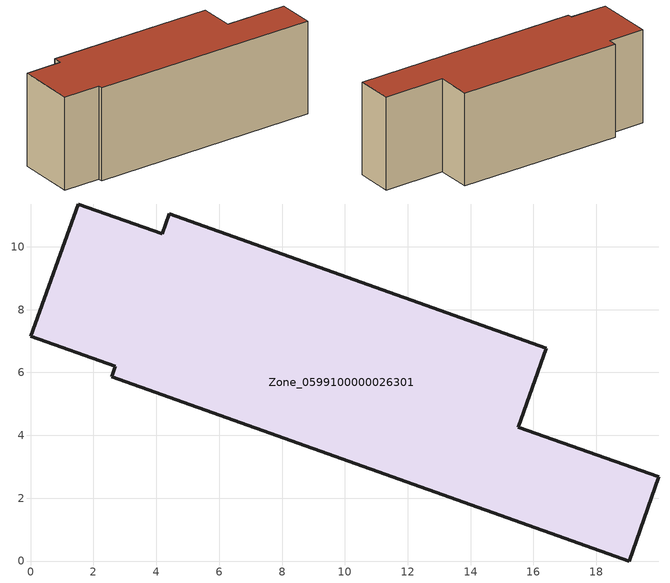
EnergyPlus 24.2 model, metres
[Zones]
Zone_0599100000026301
 floor ground (C_G): 19.05,0 2.58,5.86 2.7,6.19 0,7.15 1.52,11.36 4.19,10.42 4.42,11.05 16.41,6.77 15.52,4.26 19.99,2.68 z0.57
 wall outside (C_F): 2.58,5.86 19.05,0 19.99,2.68 15.52,4.26 16.41,6.77 4.42,11.05 4.19,10.42 1.52,11.36 0,7.15 2.7,6.19 2.58,5.86 z0.57:7.73
 roof outside (C_R): 1.52,11.36 0,7.15 2.7,6.19 2.58,5.86 19.05,0 19.99,2.68 15.52,4.26 16.41,6.77 4.42,11.05 4.19,10.42 z7.73
[BUILDING]
Pand.0599100000026301: North Axis=0; Terrain=City; Loads Convergence Tolerance Value=0.04; Temperature Convergence Tolerance Value=0.4; Solar Distribution=FullExterior; Maximum Number of Warmup Days=25; Minimum Number of Warmup Days=1
[Site:Location]
Rotterdam.The.Hague.AP_ZH_NLD Design_Conditions: Latitude=51.96; Longitude=4.45; Time Zone=1; Elevation=-4.5
[SITE:GROUNDTEMPERATURE:BUILDINGSURFACE]
18, 18, 18, 18, 18, 18, 18, 18, 18, 18, 18, 18
[MATERIAL] Thermal Absorptance=0.9; Solar Absorptance=0.7; Visible Absorptance=0.7
Name | Roughness | Thickness | Conductivity | Density | Specific Heat
G.TI.1975-1991 | MediumSmooth | 0.15 | 0.288461 | 540 | 1210
F.TI.1975-1991 | Rough | 0.3 | 0.230769 | 1920 | 840
R.TI.1975-1991 | MediumRough | 0.2 | 0.153846 | 1500 | 1000
[CONSTRUCTION]
C_G: G.TI.1975-1991
C_F: F.TI.1975-1991
C_R: R.TI.1975-1991
[ZONE]
Zone_0599100000026301: Type=1; Multiplier=1; Ceiling Height=Autocalculate; Volume=Autocalculate; Floor Area=autocalculate; Part of Total Floor Area=Yes
[ZONEINFILTRATION:DESIGNFLOWRATE]
Infil_Zone_0599100000026301: Zone or ZoneList or Space or SpaceList=Zone_0599100000026301; Schedule=AlwaysOn; Design Flow Rate Calculation Method=Flow/Area; Flow Rate per Floor Area=0.003; Constant Term Coefficient=1; Temperature Term Coefficient=0; Velocity Term Coefficient=0; Velocity Squared Term Coefficient=0
[HVACTEMPLATE:ZONE:IDEALLOADSAIRSYSTEM]
Zone_0599100000026301: Maximum Heating Supply Air Temperature=50; Minimum Cooling Supply Air Temperature=13; Maximum Heating Supply Air Humidity Ratio=0.0156; Minimum Cooling Supply Air Humidity Ratio=0.0077; Heating Limit=NoLimit; Cooling Limit=NoLimit; Dehumidification Control Type=ConstantSensibleHeatRatio; Cooling Sensible Heat Ratio=0.7; Dehumidification Setpoint=60; Humidification Control Type=None; Humidification Setpoint=30; Outdoor Air Method=None; Outdoor Air Flow Rate per Person=0.00944; Outdoor Air Flow Rate per Zone Floor Area=0; Outdoor Air Flow Rate per Zone=0; Demand Controlled Ventilation Type=None; Outdoor Air Economizer Type=NoEconomizer; Heat Recovery Type=None; Sensible Heat Recovery Effectiveness=0.7; Latent Heat Recovery Effectiveness=0.65
[ZONECONTROL:THERMOSTAT]
ThermostatControl_Zone_0599100000026301: Zone or ZoneList=Zone_0599100000026301; Control Type Schedule=DualSetpointControlType; Control 1=Thermostat_Zone_0599100000026301; Temperature Difference Between Cutout And Setpoint=0
[THERMOSTATSETPOINT:DUALSETPOINT]
Thermostat_Zone_0599100000026301: Heating Setpoint Temperature Schedule=HeatingSetpoint_Zone_0599100000026301; Cooling Setpoint Temperature Schedule=CoolingSetpoint_Zone_0599100000026301
[SCHEDULE:COMPACT]
HeatingSetpoint_Zone_0599100000026301: Through: 12/31, For: AllDays, Until: 24:00, 21
CoolingSetpoint_Zone_0599100000026301: Through: 12/31, For: AllDays, Until: 24:00, 24
DualSetpointControlType: Through: 12/31, For: AllDays, Until: 24:00, 4
AlwaysOn: Through: 12/31, For: AllDays, Until: 24:00, 1
